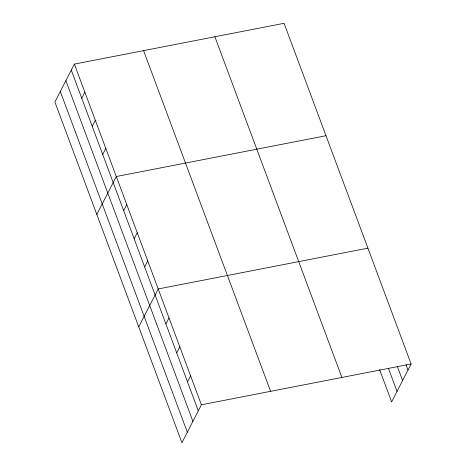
<?xml version="1.0" encoding="UTF-8"?>
<svg xmlns="http://www.w3.org/2000/svg" width="466" height="466" viewBox="0 0 466 466"><rect width="100%" height="100%" fill="white"/><g stroke="black" fill="none" stroke-linecap="round" stroke-linejoin="round"><path stroke-width="0.7" d="M74.379 64.098L54.895 102.007L181.921 442.7L201.399 404.791L74.379 64.098L284.079 23.3L411.105 363.993L391.621 401.902L379.569 369.573M81.754 98.244L84.859 92.204M92.233 126.356L95.338 120.315M102.712 154.462L105.817 148.421M96.811 214.436L116.296 176.527L325.996 135.728M123.671 210.673L126.775 204.632M134.15 238.784L137.254 232.744M144.629 266.89L147.734 260.849M138.734 326.864L158.213 288.955L367.913 248.157M165.908 323.957L169.012 317.917M176.701 352.913L179.806 346.873M187.501 381.875L190.606 375.835M201.399 404.791L411.105 363.993M405.991 364.645L408 370.033M397.323 366.41L402.595 380.553M388.487 368.49L397.026 391.388M214.878 36.762L341.904 377.454M143.58 50.637L270.606 391.329M71.275 70.139L198.295 410.831M65.869 80.659L192.895 421.351M60.3 91.493L187.326 432.186"/></g></svg>
